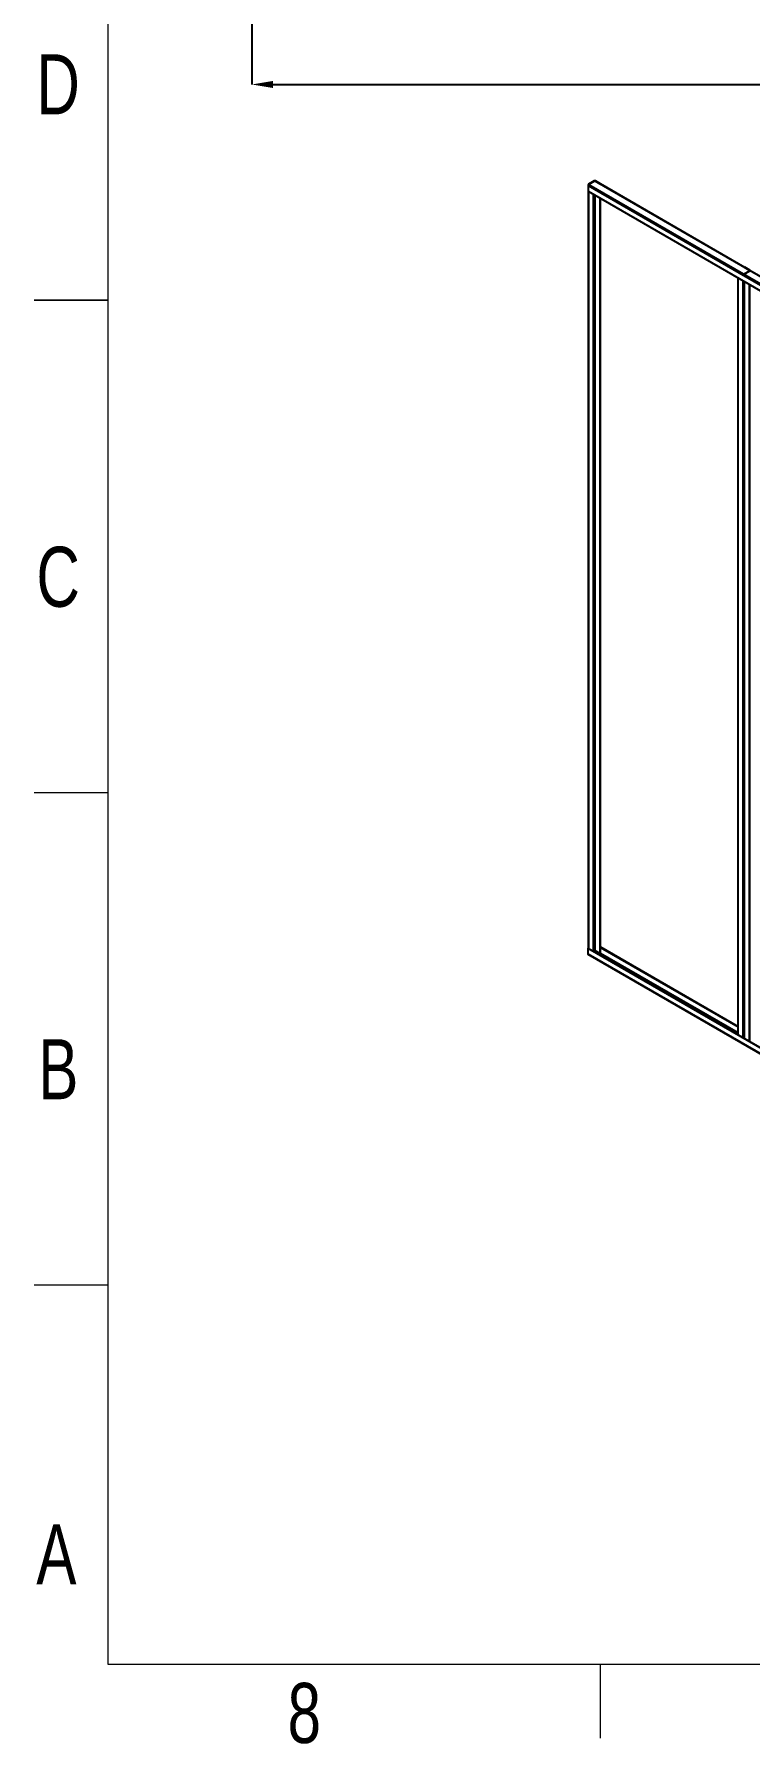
# Model space of a CAD drawing. Header units: millimetres. Extents: x -2042 to 12482, y -7966 to 2297.
# Drawn here: x -2042 to 502, y -7966 to -1891 of the extents above; entities that cross this region are included whole.
import ezdxf

# ---------------------------------------------------------------- set-up
doc = ezdxf.new("R2010")
doc.units = ezdxf.units.MM
doc.styles.add('SLDTEXTSTYLE0', font='TXT', dxfattribs={"width": 0.75})
doc.dimstyles.new('SLDDIMSTYLE0', dxfattribs={"dimscale": 50, "dimtxt": 2.116667, "dimasz": 1.5, "dimexe": 0, "dimexo": 0.0625, "dimgap": 0.529167, "dimtad": 1, "dimdec": 1, "dimrnd": 1e-09, "dimzin": 12, "dimdsep": 46, "dimtxsty": 'SLDTEXTSTYLE0', "dimcen": 0.09, "dimadec": 0, "dimazin": 3, "dimtfac": 1, "dimtdec": 1, "dimtofl": 0, "dimtmove": 0, "dimatfit": 3, "dimfxl": 1, "dimfrac": 2, "dimtolj": 1, "dimtzin": 12, "dimarcsym": 0})

# ---------------------------------------------------------------- blocks, each defined once
blk = doc.blocks.new('*D6')
at = {"color": 0, "lineweight": -2, "transparency": 16777216}
for p, q in [((-1267.8, -1825), (-1267.8, -2069.7)), ((4014.6, -1825), (4014.6, -2069.7)), ((-1192.8, -2069.7), (3939.6, -2069.7))]:
    blk.add_line(p, q, dxfattribs=at)
at = {"color": 0, "transparency": 16777216}
for points in [[(-1192.8, -2057.2), (-1192.8, -2082.2), (-1267.8, -2069.7)], [(3939.6, -2057.2), (3939.6, -2082.2), (4014.6, -2069.7)]]:
    blk.add_solid(points, dxfattribs=at)
at = {"layer": 'Defpoints', "color": 0, "transparency": 16777216}
for p in [(-1267.8, -1821.9), (4014.6, -1821.9), (4014.6, -2069.7)]:
    blk.add_point(p, dxfattribs=at)
at = {"color": 0, "transparency": 16777216, "insert": (1373.4, -1990.3), "char_height": 105.83, "attachment_point": 5, "style": 'SLDTEXTSTYLE0'}
blk.add_mtext('\\A1;L', dxfattribs=at)

msp = doc.modelspace()

# ---------------------------------------------------------------- linework, layer by layer
at = {"color": 7, "linetype": 'Continuous', "lineweight": 18}
for p, q in [((-1779.08, -7683.5), (-1779.08, 2010.29)), ((-2041.55, -2836.6), (-1779.08, -2836.6)), ((-1779.08, -2836.6), (-2041.55, -2836.6)), ((-1779.08, -4586.39), (-2041.55, -4586.39)), ((-1779.08, -6336.17), (-2041.55, -6336.17)), ((12219.17, -7683.5), (-1779.08, -7683.5)), ((-29.3, -7683.5), (-29.3, -7945.97))]:
    msp.add_line(p, q, dxfattribs=at)
at = {"linetype": 'Continuous'}
for p, q in [((-72.61, -2428.97), (3662.6, -4585.27)), ((-72.61, -2428.97), (-72.61, -2449.32)), ((-71.37, -2425.31), (-71.37, -2426.04)), ((-50.76, -2412.7), (-70.5, -2424.09)), ((-48.65, -2412.7), (-70.5, -2425.31)), ((-70.5, -2425.31), (3664.72, -4581.61)), ((-70.5, -2426.53), (-52.88, -2436.7)), ((-70.5, -2426.86), (-70.5, -2426.53)), ((-49.71, -2413.31), (-69.44, -2424.7)), ((-69.44, -2425.92), (-51.82, -2436.09)), ((-48.65, -2412.7), (3686.57, -4568.99)), ((-29.97, -2423.48), (-47.59, -2413.31)), ((-28.92, -2422.87), (-46.54, -2412.7)), ((-29.97, -2423.48), (-28.92, -2422.87)), ((-28.92, -2423.2), (-28.92, -2422.87)), ((484.67, -2719.57), (-28.92, -2423.08)), ((-72.61, -2449.32), (3662.6, -4605.61)), ((-71.37, -2450.03), (-71.37, -5138.92)), ((-70.5, -5139.43), (-70.5, -2450.54)), ((-52.88, -2436.7), (-51.82, -2436.09)), ((-52.88, -2437.03), (-52.88, -2436.7)), ((-52.88, -5149.6), (-52.88, -2460.71)), ((-51.82, -5150.21), (-51.82, -2461.32)), ((-49.71, -5147.77), (-49.71, -2462.54)), ((-47.59, -5147.77), (-47.59, -2463.76)), ((-29.97, -5157.94), (-29.97, -2473.93)), ((-28.92, -5156.11), (-28.92, -2474.54)), ((461.95, -2732.69), (460.89, -2733.3)), ((460.89, -2733.3), (478.51, -2743.47)), ((460.89, -2733.62), (460.89, -2733.3)), ((461.95, -2732.69), (479.57, -2742.86)), ((481.68, -2742.86), (501.41, -2731.46)), ((482.74, -2743.47), (502.47, -2732.08)), ((484.85, -2719.46), (483.8, -2720.07)), ((501.41, -2730.24), (483.8, -2720.07)), ((502.47, -2729.63), (484.85, -2719.46)), ((460.89, -5446.19), (460.89, -2757.3)), ((478.51, -2743.79), (478.51, -2743.47)), ((478.51, -5456.36), (478.51, -2767.47)), ((481.86, -2769.41), (481.86, -5458.3)), ((482.74, -2769.92), (482.74, -5458.8)), ((500.36, -2780.09), (500.36, -5468.97)), ((501.41, -2780.7), (501.41, -5469.58)), ((-72.61, -5138.21), (-73.67, -5138.82)), ((-73.67, -5138.82), (-73.67, -5159.16)), ((-73.67, -5138.82), (3661.55, -7295.11)), ((-73.67, -5159.16), (3661.55, -7315.46)), ((-73.05, -5160.53), (3662.17, -7316.83)), ((-72.61, -5138.21), (3662.6, -7294.5)), ((-49.71, -5147.77), (-51.82, -5148.99)), ((-29.97, -5157.94), (-47.59, -5147.77)), ((-47.59, -5147.77), (460.89, -5441.31)), ((-28.92, -5134.55), (460.89, -5417.3)), ((-28.92, -5135.77), (460.89, -5418.53)), ((-28.92, -5156.11), (460.89, -5438.87)), ((482.74, -5481.38), (482.74, -5481.59)), ((500.36, -5491.76), (482.74, -5481.59)), ((500.36, -5491.55), (500.36, -5491.76)), ((500.54, -5491.66), (500.36, -5491.76))]:
    msp.add_line(p, q, dxfattribs=at)
for centre, radius, start, end in [((-68.02, -2429.18), 4.59, 122.603214, 177.394156), ((-70.03, -2425.31), 1.31, 110.789613, 249.202499), ((-69.21, -2425.31), 0.653, 110.754415, 249.229807), ((-48.65, -2416.78), 4.6, 62.610209, 117.389791), ((-48.65, -2415.35), 2.3, 62.612134, 117.393124), ((501.18, -2730.85), 0.653, 290.766585, 69.217637), ((480.62, -2739.39), 4.6, 242.616124, 297.386504), ((480.62, -2740.82), 2.3, 242.595144, 297.410114), ((-72.25, -5159.34), 1.43, 172.734781, 235.951627), ((-48.65, -5149.81), 2.3, 62.612134, 117.393124), ((483.64, -5479.89), 1.92, 214.829826, 242.003738)]:
    msp.add_arc(centre, radius, start, end, dxfattribs=at)

# ---------------------------------------------------------------- texts
at = {"color": 7, "linetype": 'Continuous', "lineweight": 18, "char_height": 213.33, "attachment_point": 2, "style": 'SLDTEXTSTYLE0'}
for s, insert in [('D', (-1956.51, -1962.56)), ('C', (-1956.28, -3712.35)), ('B', (-1955.69, -5462.13)), ('A', (-1962.58, -7185.66)), ('8', (-1081.32, -7749.51))]:
    msp.add_mtext(s, dxfattribs=dict(at, insert=insert))

# ---------------------------------------------------------------- dimensions: what is measured, and where the dimension line sits
dim = msp.add_linear_dim(base=(4014.63, -2069.69), p1=(-1267.76, -1821.91), p2=(4014.63, -1821.91), text='L', dimstyle='SLDDIMSTYLE0')
dim.commit()
dim.dimension.update_dxf_attribs({"geometry": '*D6', "text_midpoint": (1373.44, -1990.31)})

doc.saveas('drawing.dxf')
